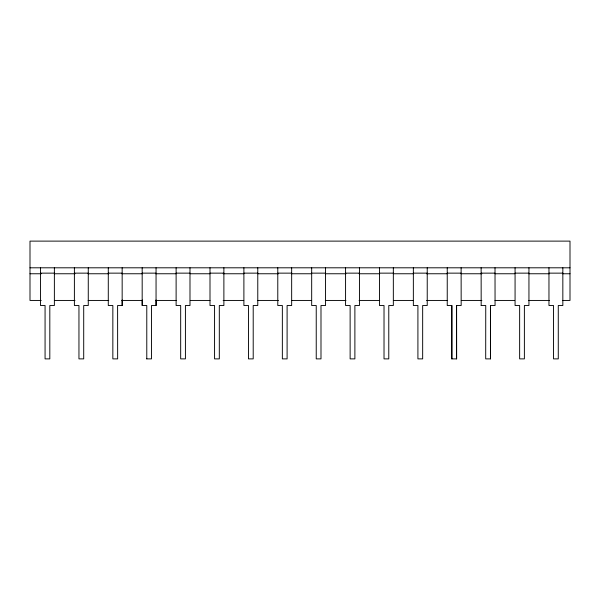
<?xml version="1.0" encoding="UTF-8"?>
<svg xmlns="http://www.w3.org/2000/svg" width="600" height="600" viewBox="0 0 600 600"><rect width="100%" height="100%" fill="white"/><g stroke="black" fill="none" stroke-linecap="round" stroke-linejoin="round"><path stroke-width="0.9" d="M30 267.803L570 267.803M40.5 273.142L54.375 273.142M74.392 273.142L88.267 273.142M108.285 273.142L122.16 273.142M142.178 273.142L156.053 273.142M176.115 273.142L189.99 273.142M210 273.142L223.882 273.142M243.892 273.142L257.775 273.142M277.785 273.142L291.66 273.142M311.678 273.142L325.553 273.142M345.57 273.142L359.445 273.142M379.462 273.142L393.338 273.142M413.355 273.142L427.23 273.142M447.24 273.142L461.123 273.142M481.132 273.142L495.015 273.142M515.07 273.142L528.945 273.142M548.963 273.142L562.838 273.142M30 273.757L41.25 273.757M54.375 273.757L75 273.757M88.125 273.757L108.75 273.757M121.875 273.757L142.5 273.757M155.625 273.757L176.25 273.757M190.312 273.757L210 273.757M223.125 273.757L243.75 273.757M257.812 273.757L278.438 273.757M291.562 273.757L311.25 273.757M325.312 273.757L345.938 273.757M359.062 273.757L379.688 273.757M393.75 273.757L413.438 273.757M426.562 273.757L447.188 273.757M461.25 273.757L481.875 273.757M495 273.757L514.688 273.757M528.75 273.757L549.375 273.757M562.5 273.757L570 273.757M41.25 300.442L30 300.442L30 241.118L570 241.118L570 300.442L562.5 300.442M54.375 300.442L75 300.442M88.125 300.442L108.75 300.442M121.875 300.442L142.5 300.442M155.625 300.442L176.25 300.442M190.312 300.442L210 300.442M223.125 300.442L243.75 300.442M257.812 300.442L278.438 300.442M291.562 300.442L311.25 300.442M325.312 300.442L345.938 300.442M359.062 300.442L379.688 300.442M393.75 300.442L413.438 300.442M426.562 300.442L447.188 300.442M461.25 300.442L481.875 300.442M495 300.442L514.688 300.442M528.75 300.442L549.375 300.442M142.178 267.803L142.178 305.513L146.782 305.513L146.782 358.882M156.097 299.962L156.097 305.513L151.493 305.513L151.493 358.882L146.738 358.882M451.808 305.513L451.808 358.882L456.6 358.882L456.555 305.513L461.168 305.513L461.123 267.803M481.132 305.513L485.745 305.513L485.7 358.882L490.493 358.882L490.493 305.513M562.838 267.803L562.838 305.513L558.278 305.513L558.278 358.882L553.53 358.882L553.53 305.513L548.963 305.513L548.963 267.803M528.945 267.803L528.945 305.513L524.385 305.513L524.385 358.882L519.638 358.882L519.638 305.513L515.07 305.513L515.07 267.803M495.015 267.803L495.06 305.513L490.447 305.513L490.447 358.882M481.132 267.803L481.178 305.513M456.6 305.513L456.6 358.882M451.853 358.882L451.853 305.513L447.24 305.513L447.24 267.803M427.23 267.803L427.23 305.513L422.662 305.513L422.662 358.882L417.915 358.882L417.915 305.513L413.355 305.513L413.355 267.803M393.338 267.803L393.338 305.513L388.778 305.513L388.778 358.882L384.022 358.882L384.022 305.513L379.462 305.513L379.462 267.803M359.445 267.803L359.445 305.513L354.885 305.513L354.885 358.882L350.13 358.882L350.13 305.513L345.57 305.513L345.57 267.803M325.553 267.803L325.553 305.513L320.993 305.513L320.993 358.882L316.237 358.882L316.237 305.513L311.678 305.513L311.678 267.803M291.66 267.803L291.66 305.513L287.1 305.513L287.1 358.882L282.353 358.882L282.353 305.513L277.785 305.513L277.785 267.803M257.775 267.803L257.775 305.513L253.208 305.513L253.208 358.882L248.46 358.882L248.46 305.513L243.892 305.513L243.892 267.803M223.882 267.803L223.882 305.513L219.315 305.513L219.315 358.882L214.567 358.882L214.567 305.513L210 305.513L210 267.803M189.99 267.803L189.99 305.513L185.422 305.513L185.422 358.882L180.675 358.882L180.675 305.513L176.115 305.513L176.115 267.803M156.053 267.803L156.053 305.513M142.222 299.962L142.222 305.513M122.205 299.962L122.205 305.513L117.6 305.513L117.645 358.882L112.845 358.882L112.845 305.513L108.285 305.513L108.285 267.803M122.16 267.803L122.16 305.513M88.267 267.803L88.267 305.513L83.707 305.513L83.707 358.882L78.953 358.882L78.953 305.513L74.392 305.513L74.392 267.803M54.375 267.803L54.375 305.513L49.815 305.513L49.815 358.882L45.068 358.882L45.068 305.513L40.5 305.513L40.5 267.803"/></g></svg>
